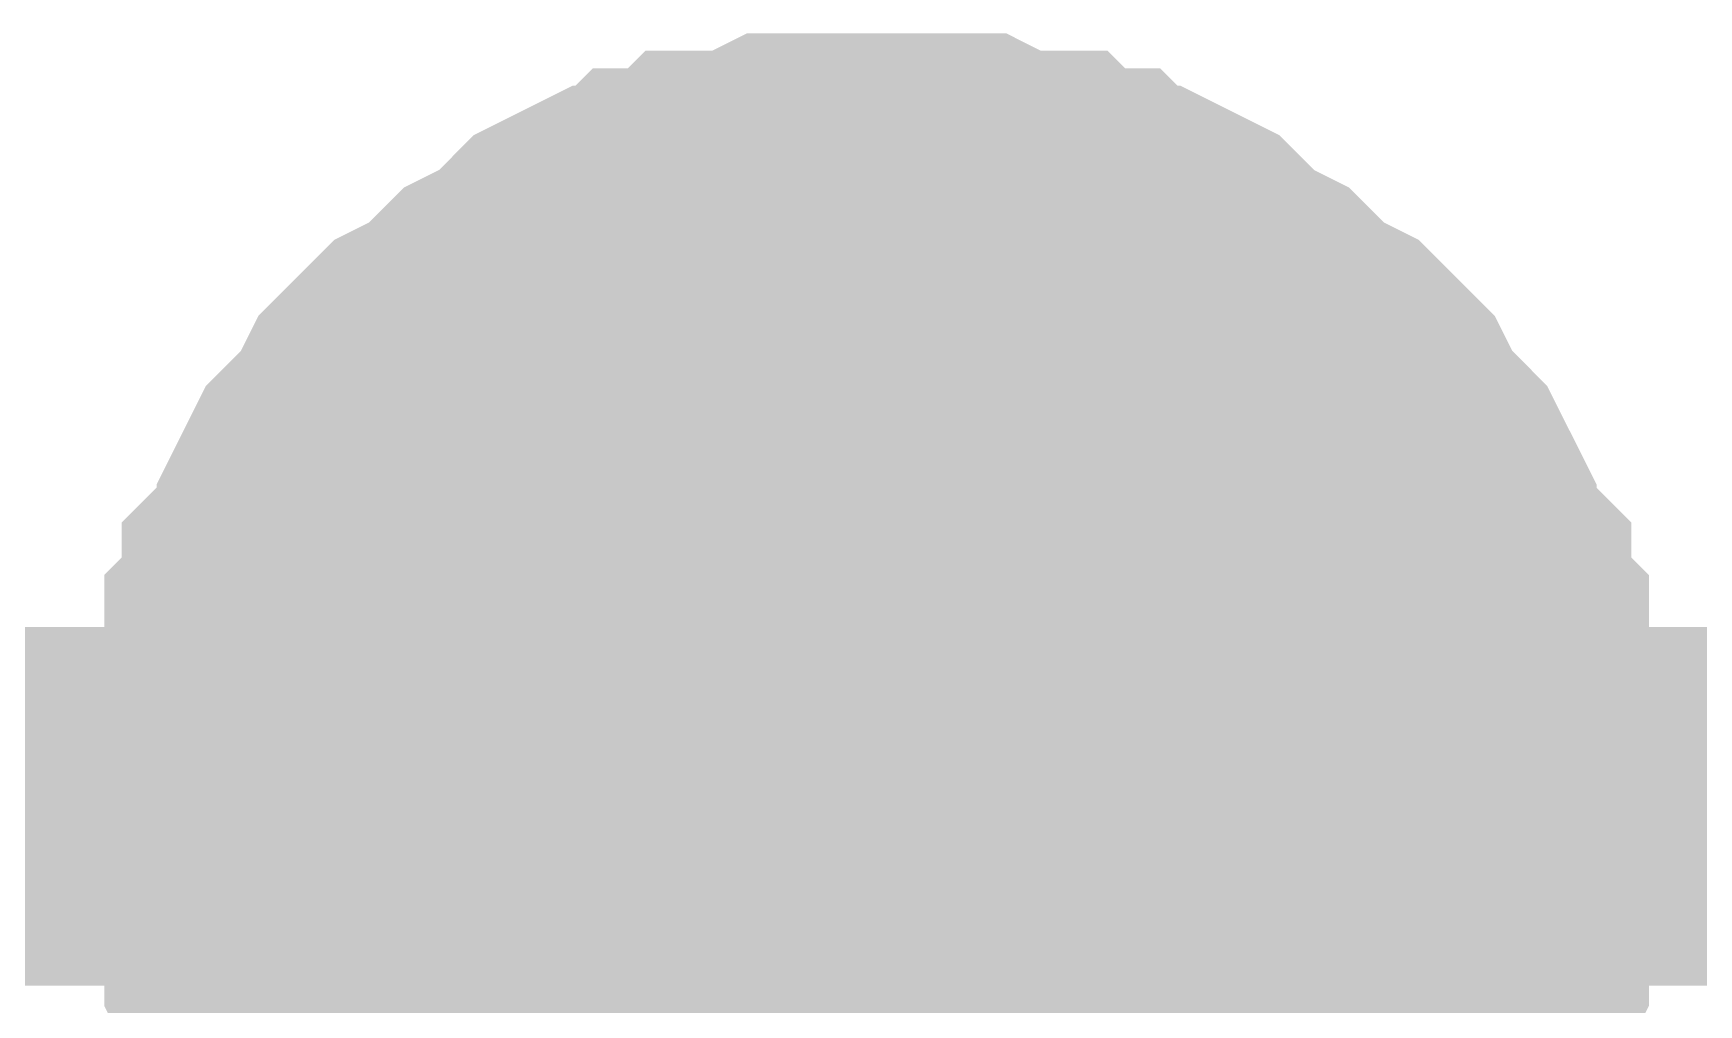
# Model space of a CAD drawing. Header units: inches. Extents: x 0 to 31.5, y 0 to 22.3.
# Drawn here: x 15.4725 to 15.5273, y 5.1935 to 5.2254 of the extents above; entities that cross this region are included whole.
import ezdxf

# ---------------------------------------------------------------- set-up
doc = ezdxf.new("R2010")
doc.units = ezdxf.units.IN
doc.header["$MEASUREMENT"] = 0
doc.layers.add('Sheet', color=255, linetype='Continuous')

msp = doc.modelspace()

# ---------------------------------------------------------------- linework, layer by layer
at = {"layer": 'Sheet'}
for points in [[(15.480151, 5.200003, 0.0118, 0.0118, 0), (15.480151, 5.201151, 0.0118, 0.0118, 0), (15.480151, 5.2023, 0.0118, 0.0118, 0), (15.480151, 5.202874, 0.0118, 0.0118, 0), (15.480725, 5.204022, 0.0118, 0.0118, 0), (15.480725, 5.205171, 0.0118, 0.0118, 0), (15.481299, 5.205745, 0.0118, 0.0118, 0), (15.481299, 5.206894, 0.0118, 0.0118, 0), (15.481873, 5.207468, 0.0118, 0.0118, 0), (15.482448, 5.208617, 0.0118, 0.0118, 0), (15.482448, 5.209191, 0.0118, 0.0118, 0), (15.483022, 5.210339, 0.0118, 0.0118, 0), (15.483596, 5.210914, 0.0118, 0.0118, 0), (15.48417, 5.211488, 0.0118, 0.0118, 0), (15.484744, 5.212636, 0.0118, 0.0118, 0), (15.485318, 5.213211, 0.0118, 0.0118, 0), (15.485892, 5.213785, 0.0118, 0.0118, 0), (15.487041, 5.214359, 0.0118, 0.0118, 0), (15.487615, 5.214934, 0.0118, 0.0118, 0), (15.488189, 5.215508, 0.0118, 0.0118, 0), (15.489337, 5.216082, 0.0118, 0.0118, 0), (15.489911, 5.216656, 0.0118, 0.0118, 0), (15.490486, 5.217231, 0.0118, 0.0118, 0), (15.491634, 5.217805, 0.0118, 0.0118, 0), (15.492782, 5.217805, 0.0118, 0.0118, 0), (15.493356, 5.218379, 0.0118, 0.0118, 0), (15.494505, 5.218379, 0.0118, 0.0118, 0), (15.495079, 5.218953, 0.0118, 0.0118, 0), (15.496227, 5.218953, 0.0118, 0.0118, 0), (15.497375, 5.219528, 0.0118, 0.0118, 0), (15.497949, 5.219528, 0.0118, 0.0118, 0), (15.499098, 5.219528, 0.0118, 0.0118, 0), (15.500246, 5.219528, 0.0118, 0.0118, 0)], [(15.480151, 5.200003, 0.0118, 0.0118, 0), (15.480151, 5.201151, 0.0118, 0.0118, 0), (15.480151, 5.2023, 0.0118, 0.0118, 0), (15.480151, 5.202874, 0.0118, 0.0118, 0), (15.480725, 5.204022, 0.0118, 0.0118, 0), (15.480725, 5.205171, 0.0118, 0.0118, 0), (15.481299, 5.205745, 0.0118, 0.0118, 0), (15.481299, 5.206894, 0.0118, 0.0118, 0), (15.481873, 5.207468, 0.0118, 0.0118, 0), (15.482448, 5.208617, 0.0118, 0.0118, 0), (15.482448, 5.209191, 0.0118, 0.0118, 0), (15.483022, 5.210339, 0.0118, 0.0118, 0), (15.483596, 5.210914, 0.0118, 0.0118, 0), (15.48417, 5.211488, 0.0118, 0.0118, 0), (15.484744, 5.212636, 0.0118, 0.0118, 0), (15.485318, 5.213211, 0.0118, 0.0118, 0), (15.485892, 5.213785, 0.0118, 0.0118, 0), (15.487041, 5.214359, 0.0118, 0.0118, 0), (15.487615, 5.214934, 0.0118, 0.0118, 0), (15.488189, 5.215508, 0.0118, 0.0118, 0), (15.489337, 5.216082, 0.0118, 0.0118, 0), (15.489911, 5.216656, 0.0118, 0.0118, 0), (15.490486, 5.217231, 0.0118, 0.0118, 0), (15.491634, 5.217805, 0.0118, 0.0118, 0), (15.492782, 5.217805, 0.0118, 0.0118, 0), (15.493356, 5.218379, 0.0118, 0.0118, 0), (15.494505, 5.218379, 0.0118, 0.0118, 0), (15.495079, 5.218953, 0.0118, 0.0118, 0), (15.496227, 5.218953, 0.0118, 0.0118, 0), (15.497375, 5.219528, 0.0118, 0.0118, 0), (15.497949, 5.219528, 0.0118, 0.0118, 0), (15.499098, 5.219528, 0.0118, 0.0118, 0), (15.500246, 5.219528, 0.0118, 0.0118, 0)], [(15.480151, 5.200003, 0.0118, 0.0118, 0), (15.480151, 5.201151, 0.0118, 0.0118, 0), (15.480151, 5.2023, 0.0118, 0.0118, 0), (15.480151, 5.202874, 0.0118, 0.0118, 0), (15.480725, 5.204022, 0.0118, 0.0118, 0), (15.480725, 5.205171, 0.0118, 0.0118, 0), (15.481299, 5.205745, 0.0118, 0.0118, 0), (15.481299, 5.206894, 0.0118, 0.0118, 0), (15.481873, 5.207468, 0.0118, 0.0118, 0), (15.482448, 5.208617, 0.0118, 0.0118, 0), (15.482448, 5.209191, 0.0118, 0.0118, 0), (15.483022, 5.210339, 0.0118, 0.0118, 0), (15.483596, 5.210914, 0.0118, 0.0118, 0), (15.48417, 5.211488, 0.0118, 0.0118, 0), (15.484744, 5.212636, 0.0118, 0.0118, 0), (15.485318, 5.213211, 0.0118, 0.0118, 0), (15.485892, 5.213785, 0.0118, 0.0118, 0), (15.487041, 5.214359, 0.0118, 0.0118, 0), (15.487615, 5.214934, 0.0118, 0.0118, 0), (15.488189, 5.215508, 0.0118, 0.0118, 0), (15.489337, 5.216082, 0.0118, 0.0118, 0), (15.489911, 5.216656, 0.0118, 0.0118, 0), (15.490486, 5.217231, 0.0118, 0.0118, 0), (15.491634, 5.217805, 0.0118, 0.0118, 0), (15.492782, 5.217805, 0.0118, 0.0118, 0), (15.493356, 5.218379, 0.0118, 0.0118, 0), (15.494505, 5.218379, 0.0118, 0.0118, 0), (15.495079, 5.218953, 0.0118, 0.0118, 0), (15.496227, 5.218953, 0.0118, 0.0118, 0), (15.497375, 5.219528, 0.0118, 0.0118, 0), (15.497949, 5.219528, 0.0118, 0.0118, 0), (15.499098, 5.219528, 0.0118, 0.0118, 0), (15.500246, 5.219528, 0.0118, 0.0118, 0)], [(15.480151, 5.200003, 0.0118, 0.0118, 0), (15.480151, 5.201151, 0.0118, 0.0118, 0), (15.480151, 5.2023, 0.0118, 0.0118, 0), (15.480151, 5.202874, 0.0118, 0.0118, 0), (15.480725, 5.204022, 0.0118, 0.0118, 0), (15.480725, 5.205171, 0.0118, 0.0118, 0), (15.481299, 5.205745, 0.0118, 0.0118, 0), (15.481299, 5.206894, 0.0118, 0.0118, 0), (15.481873, 5.207468, 0.0118, 0.0118, 0), (15.482448, 5.208617, 0.0118, 0.0118, 0), (15.482448, 5.209191, 0.0118, 0.0118, 0), (15.483022, 5.210339, 0.0118, 0.0118, 0), (15.483596, 5.210914, 0.0118, 0.0118, 0), (15.48417, 5.211488, 0.0118, 0.0118, 0), (15.484744, 5.212636, 0.0118, 0.0118, 0), (15.485318, 5.213211, 0.0118, 0.0118, 0), (15.485892, 5.213785, 0.0118, 0.0118, 0), (15.487041, 5.214359, 0.0118, 0.0118, 0), (15.487615, 5.214934, 0.0118, 0.0118, 0), (15.488189, 5.215508, 0.0118, 0.0118, 0), (15.489337, 5.216082, 0.0118, 0.0118, 0), (15.489911, 5.216656, 0.0118, 0.0118, 0), (15.490486, 5.217231, 0.0118, 0.0118, 0), (15.491634, 5.217805, 0.0118, 0.0118, 0), (15.492782, 5.217805, 0.0118, 0.0118, 0), (15.493356, 5.218379, 0.0118, 0.0118, 0), (15.494505, 5.218379, 0.0118, 0.0118, 0), (15.495079, 5.218953, 0.0118, 0.0118, 0), (15.496227, 5.218953, 0.0118, 0.0118, 0), (15.497375, 5.219528, 0.0118, 0.0118, 0), (15.497949, 5.219528, 0.0118, 0.0118, 0), (15.499098, 5.219528, 0.0118, 0.0118, 0), (15.500246, 5.219528, 0.0118, 0.0118, 0)], [(15.500246, 5.219528, 0.0118, 0.0118, 0), (15.500246, 5.219528, 0.0118, 0.0118, 0)], [(15.500246, 5.219528, 0.0118, 0.0118, 0), (15.501394, 5.219528, 0.0118, 0.0118, 0), (15.502543, 5.219528, 0.0118, 0.0118, 0), (15.503117, 5.219528, 0.0118, 0.0118, 0), (15.504265, 5.218953, 0.0118, 0.0118, 0), (15.505413, 5.218953, 0.0118, 0.0118, 0), (15.505988, 5.218379, 0.0118, 0.0118, 0), (15.507136, 5.218379, 0.0118, 0.0118, 0), (15.50771, 5.217805, 0.0118, 0.0118, 0), (15.508858, 5.217805, 0.0118, 0.0118, 0), (15.510007, 5.217231, 0.0118, 0.0118, 0), (15.510581, 5.216656, 0.0118, 0.0118, 0), (15.511155, 5.216082, 0.0118, 0.0118, 0), (15.512303, 5.215508, 0.0118, 0.0118, 0), (15.512877, 5.214934, 0.0118, 0.0118, 0), (15.513451, 5.214359, 0.0118, 0.0118, 0), (15.5146, 5.213785, 0.0118, 0.0118, 0), (15.515174, 5.213211, 0.0118, 0.0118, 0), (15.515748, 5.212636, 0.0118, 0.0118, 0), (15.516322, 5.211488, 0.0118, 0.0118, 0), (15.516896, 5.210914, 0.0118, 0.0118, 0), (15.51747, 5.210339, 0.0118, 0.0118, 0), (15.518045, 5.209191, 0.0118, 0.0118, 0), (15.518045, 5.208617, 0.0118, 0.0118, 0), (15.518619, 5.207468, 0.0118, 0.0118, 0), (15.519193, 5.206894, 0.0118, 0.0118, 0), (15.519193, 5.205745, 0.0118, 0.0118, 0), (15.519767, 5.205171, 0.0118, 0.0118, 0), (15.519767, 5.204022, 0.0118, 0.0118, 0), (15.520341, 5.202874, 0.0118, 0.0118, 0), (15.520341, 5.2023, 0.0118, 0.0118, 0), (15.520341, 5.201151, 0.0118, 0.0118, 0), (15.520341, 5.200003, 0.0118, 0.0118, 0)], [(15.500246, 5.219528, 0.0118, 0.0118, 0), (15.500246, 5.219528, 0.0118, 0.0118, 0)], [(15.500246, 5.219528, 0.0118, 0.0118, 0), (15.501394, 5.219528, 0.0118, 0.0118, 0), (15.502543, 5.219528, 0.0118, 0.0118, 0), (15.503117, 5.219528, 0.0118, 0.0118, 0), (15.504265, 5.218953, 0.0118, 0.0118, 0), (15.505413, 5.218953, 0.0118, 0.0118, 0), (15.505988, 5.218379, 0.0118, 0.0118, 0), (15.507136, 5.218379, 0.0118, 0.0118, 0), (15.50771, 5.217805, 0.0118, 0.0118, 0), (15.508858, 5.217805, 0.0118, 0.0118, 0), (15.510007, 5.217231, 0.0118, 0.0118, 0), (15.510581, 5.216656, 0.0118, 0.0118, 0), (15.511155, 5.216082, 0.0118, 0.0118, 0), (15.512303, 5.215508, 0.0118, 0.0118, 0), (15.512877, 5.214934, 0.0118, 0.0118, 0), (15.513451, 5.214359, 0.0118, 0.0118, 0), (15.5146, 5.213785, 0.0118, 0.0118, 0), (15.515174, 5.213211, 0.0118, 0.0118, 0), (15.515748, 5.212636, 0.0118, 0.0118, 0), (15.516322, 5.211488, 0.0118, 0.0118, 0), (15.516896, 5.210914, 0.0118, 0.0118, 0), (15.51747, 5.210339, 0.0118, 0.0118, 0), (15.518045, 5.209191, 0.0118, 0.0118, 0), (15.518045, 5.208617, 0.0118, 0.0118, 0), (15.518619, 5.207468, 0.0118, 0.0118, 0), (15.519193, 5.206894, 0.0118, 0.0118, 0), (15.519193, 5.205745, 0.0118, 0.0118, 0), (15.519767, 5.205171, 0.0118, 0.0118, 0), (15.519767, 5.204022, 0.0118, 0.0118, 0), (15.520341, 5.202874, 0.0118, 0.0118, 0), (15.520341, 5.2023, 0.0118, 0.0118, 0), (15.520341, 5.201151, 0.0118, 0.0118, 0), (15.520341, 5.200003, 0.0118, 0.0118, 0)], [(15.500246, 5.219528, 0.0118, 0.0118, 0), (15.500246, 5.219528, 0.0118, 0.0118, 0)], [(15.500246, 5.219528, 0.0118, 0.0118, 0), (15.501394, 5.219528, 0.0118, 0.0118, 0), (15.502543, 5.219528, 0.0118, 0.0118, 0), (15.503117, 5.219528, 0.0118, 0.0118, 0), (15.504265, 5.218953, 0.0118, 0.0118, 0), (15.505413, 5.218953, 0.0118, 0.0118, 0), (15.505988, 5.218379, 0.0118, 0.0118, 0), (15.507136, 5.218379, 0.0118, 0.0118, 0), (15.50771, 5.217805, 0.0118, 0.0118, 0), (15.508858, 5.217805, 0.0118, 0.0118, 0), (15.510007, 5.217231, 0.0118, 0.0118, 0), (15.510581, 5.216656, 0.0118, 0.0118, 0), (15.511155, 5.216082, 0.0118, 0.0118, 0), (15.512303, 5.215508, 0.0118, 0.0118, 0), (15.512877, 5.214934, 0.0118, 0.0118, 0), (15.513451, 5.214359, 0.0118, 0.0118, 0), (15.5146, 5.213785, 0.0118, 0.0118, 0), (15.515174, 5.213211, 0.0118, 0.0118, 0), (15.515748, 5.212636, 0.0118, 0.0118, 0), (15.516322, 5.211488, 0.0118, 0.0118, 0), (15.516896, 5.210914, 0.0118, 0.0118, 0), (15.51747, 5.210339, 0.0118, 0.0118, 0), (15.518045, 5.209191, 0.0118, 0.0118, 0), (15.518045, 5.208617, 0.0118, 0.0118, 0), (15.518619, 5.207468, 0.0118, 0.0118, 0), (15.519193, 5.206894, 0.0118, 0.0118, 0), (15.519193, 5.205745, 0.0118, 0.0118, 0), (15.519767, 5.205171, 0.0118, 0.0118, 0), (15.519767, 5.204022, 0.0118, 0.0118, 0), (15.520341, 5.202874, 0.0118, 0.0118, 0), (15.520341, 5.2023, 0.0118, 0.0118, 0), (15.520341, 5.201151, 0.0118, 0.0118, 0), (15.520341, 5.200003, 0.0118, 0.0118, 0)], [(15.500246, 5.219528, 0.0118, 0.0118, 0), (15.500246, 5.219528, 0.0118, 0.0118, 0)], [(15.500246, 5.219528, 0.0118, 0.0118, 0), (15.501394, 5.219528, 0.0118, 0.0118, 0), (15.502543, 5.219528, 0.0118, 0.0118, 0), (15.503117, 5.219528, 0.0118, 0.0118, 0), (15.504265, 5.218953, 0.0118, 0.0118, 0), (15.505413, 5.218953, 0.0118, 0.0118, 0), (15.505988, 5.218379, 0.0118, 0.0118, 0), (15.507136, 5.218379, 0.0118, 0.0118, 0), (15.50771, 5.217805, 0.0118, 0.0118, 0), (15.508858, 5.217805, 0.0118, 0.0118, 0), (15.510007, 5.217231, 0.0118, 0.0118, 0), (15.510581, 5.216656, 0.0118, 0.0118, 0), (15.511155, 5.216082, 0.0118, 0.0118, 0), (15.512303, 5.215508, 0.0118, 0.0118, 0), (15.512877, 5.214934, 0.0118, 0.0118, 0), (15.513451, 5.214359, 0.0118, 0.0118, 0), (15.5146, 5.213785, 0.0118, 0.0118, 0), (15.515174, 5.213211, 0.0118, 0.0118, 0), (15.515748, 5.212636, 0.0118, 0.0118, 0), (15.516322, 5.211488, 0.0118, 0.0118, 0), (15.516896, 5.210914, 0.0118, 0.0118, 0), (15.51747, 5.210339, 0.0118, 0.0118, 0), (15.518045, 5.209191, 0.0118, 0.0118, 0), (15.518045, 5.208617, 0.0118, 0.0118, 0), (15.518619, 5.207468, 0.0118, 0.0118, 0), (15.519193, 5.206894, 0.0118, 0.0118, 0), (15.519193, 5.205745, 0.0118, 0.0118, 0), (15.519767, 5.205171, 0.0118, 0.0118, 0), (15.519767, 5.204022, 0.0118, 0.0118, 0), (15.520341, 5.202874, 0.0118, 0.0118, 0), (15.520341, 5.2023, 0.0118, 0.0118, 0), (15.520341, 5.201151, 0.0118, 0.0118, 0), (15.520341, 5.200003, 0.0118, 0.0118, 0)], [(15.480151, 5.200003, 0.0039, 0.0039, 0), (15.480151, 5.201151, 0.0039, 0.0039, 0), (15.480151, 5.2023, 0.0039, 0.0039, 0), (15.480151, 5.202874, 0.0039, 0.0039, 0), (15.480725, 5.204022, 0.0039, 0.0039, 0), (15.480725, 5.205171, 0.0039, 0.0039, 0), (15.481299, 5.205745, 0.0039, 0.0039, 0), (15.481299, 5.206894, 0.0039, 0.0039, 0), (15.481873, 5.207468, 0.0039, 0.0039, 0), (15.482448, 5.208617, 0.0039, 0.0039, 0), (15.482448, 5.209191, 0.0039, 0.0039, 0), (15.483022, 5.210339, 0.0039, 0.0039, 0), (15.483596, 5.210914, 0.0039, 0.0039, 0), (15.48417, 5.211488, 0.0039, 0.0039, 0), (15.484744, 5.212636, 0.0039, 0.0039, 0), (15.485318, 5.213211, 0.0039, 0.0039, 0), (15.485892, 5.213785, 0.0039, 0.0039, 0), (15.487041, 5.214359, 0.0039, 0.0039, 0), (15.487615, 5.214934, 0.0039, 0.0039, 0), (15.488189, 5.215508, 0.0039, 0.0039, 0), (15.489337, 5.216082, 0.0039, 0.0039, 0), (15.489911, 5.216656, 0.0039, 0.0039, 0), (15.490486, 5.217231, 0.0039, 0.0039, 0), (15.491634, 5.217805, 0.0039, 0.0039, 0), (15.492782, 5.217805, 0.0039, 0.0039, 0), (15.493356, 5.218379, 0.0039, 0.0039, 0), (15.494505, 5.218379, 0.0039, 0.0039, 0), (15.495079, 5.218953, 0.0039, 0.0039, 0), (15.496227, 5.218953, 0.0039, 0.0039, 0), (15.497375, 5.219528, 0.0039, 0.0039, 0), (15.497949, 5.219528, 0.0039, 0.0039, 0), (15.499098, 5.219528, 0.0039, 0.0039, 0), (15.500246, 5.219528, 0.0039, 0.0039, 0)], [(15.480151, 5.200003, 0.0039, 0.0039, 0), (15.480151, 5.201151, 0.0039, 0.0039, 0), (15.480151, 5.2023, 0.0039, 0.0039, 0), (15.480151, 5.202874, 0.0039, 0.0039, 0), (15.480725, 5.204022, 0.0039, 0.0039, 0), (15.480725, 5.205171, 0.0039, 0.0039, 0), (15.481299, 5.205745, 0.0039, 0.0039, 0), (15.481299, 5.206894, 0.0039, 0.0039, 0), (15.481873, 5.207468, 0.0039, 0.0039, 0), (15.482448, 5.208617, 0.0039, 0.0039, 0), (15.482448, 5.209191, 0.0039, 0.0039, 0), (15.483022, 5.210339, 0.0039, 0.0039, 0), (15.483596, 5.210914, 0.0039, 0.0039, 0), (15.48417, 5.211488, 0.0039, 0.0039, 0), (15.484744, 5.212636, 0.0039, 0.0039, 0), (15.485318, 5.213211, 0.0039, 0.0039, 0), (15.485892, 5.213785, 0.0039, 0.0039, 0), (15.487041, 5.214359, 0.0039, 0.0039, 0), (15.487615, 5.214934, 0.0039, 0.0039, 0), (15.488189, 5.215508, 0.0039, 0.0039, 0), (15.489337, 5.216082, 0.0039, 0.0039, 0), (15.489911, 5.216656, 0.0039, 0.0039, 0), (15.490486, 5.217231, 0.0039, 0.0039, 0), (15.491634, 5.217805, 0.0039, 0.0039, 0), (15.492782, 5.217805, 0.0039, 0.0039, 0), (15.493356, 5.218379, 0.0039, 0.0039, 0), (15.494505, 5.218379, 0.0039, 0.0039, 0), (15.495079, 5.218953, 0.0039, 0.0039, 0), (15.496227, 5.218953, 0.0039, 0.0039, 0), (15.497375, 5.219528, 0.0039, 0.0039, 0), (15.497949, 5.219528, 0.0039, 0.0039, 0), (15.499098, 5.219528, 0.0039, 0.0039, 0), (15.500246, 5.219528, 0.0039, 0.0039, 0)], [(15.480151, 5.200003, 0.0039, 0.0039, 0), (15.480151, 5.201151, 0.0039, 0.0039, 0), (15.480151, 5.2023, 0.0039, 0.0039, 0), (15.480151, 5.202874, 0.0039, 0.0039, 0), (15.480725, 5.204022, 0.0039, 0.0039, 0), (15.480725, 5.205171, 0.0039, 0.0039, 0), (15.481299, 5.205745, 0.0039, 0.0039, 0), (15.481299, 5.206894, 0.0039, 0.0039, 0), (15.481873, 5.207468, 0.0039, 0.0039, 0), (15.482448, 5.208617, 0.0039, 0.0039, 0), (15.482448, 5.209191, 0.0039, 0.0039, 0), (15.483022, 5.210339, 0.0039, 0.0039, 0), (15.483596, 5.210914, 0.0039, 0.0039, 0), (15.48417, 5.211488, 0.0039, 0.0039, 0), (15.484744, 5.212636, 0.0039, 0.0039, 0), (15.485318, 5.213211, 0.0039, 0.0039, 0), (15.485892, 5.213785, 0.0039, 0.0039, 0), (15.487041, 5.214359, 0.0039, 0.0039, 0), (15.487615, 5.214934, 0.0039, 0.0039, 0), (15.488189, 5.215508, 0.0039, 0.0039, 0), (15.489337, 5.216082, 0.0039, 0.0039, 0), (15.489911, 5.216656, 0.0039, 0.0039, 0), (15.490486, 5.217231, 0.0039, 0.0039, 0), (15.491634, 5.217805, 0.0039, 0.0039, 0), (15.492782, 5.217805, 0.0039, 0.0039, 0), (15.493356, 5.218379, 0.0039, 0.0039, 0), (15.494505, 5.218379, 0.0039, 0.0039, 0), (15.495079, 5.218953, 0.0039, 0.0039, 0), (15.496227, 5.218953, 0.0039, 0.0039, 0), (15.497375, 5.219528, 0.0039, 0.0039, 0), (15.497949, 5.219528, 0.0039, 0.0039, 0), (15.499098, 5.219528, 0.0039, 0.0039, 0), (15.500246, 5.219528, 0.0039, 0.0039, 0)], [(15.480151, 5.200003, 0.0039, 0.0039, 0), (15.480151, 5.201151, 0.0039, 0.0039, 0), (15.480151, 5.2023, 0.0039, 0.0039, 0), (15.480151, 5.202874, 0.0039, 0.0039, 0), (15.480725, 5.204022, 0.0039, 0.0039, 0), (15.480725, 5.205171, 0.0039, 0.0039, 0), (15.481299, 5.205745, 0.0039, 0.0039, 0), (15.481299, 5.206894, 0.0039, 0.0039, 0), (15.481873, 5.207468, 0.0039, 0.0039, 0), (15.482448, 5.208617, 0.0039, 0.0039, 0), (15.482448, 5.209191, 0.0039, 0.0039, 0), (15.483022, 5.210339, 0.0039, 0.0039, 0), (15.483596, 5.210914, 0.0039, 0.0039, 0), (15.48417, 5.211488, 0.0039, 0.0039, 0), (15.484744, 5.212636, 0.0039, 0.0039, 0), (15.485318, 5.213211, 0.0039, 0.0039, 0), (15.485892, 5.213785, 0.0039, 0.0039, 0), (15.487041, 5.214359, 0.0039, 0.0039, 0), (15.487615, 5.214934, 0.0039, 0.0039, 0), (15.488189, 5.215508, 0.0039, 0.0039, 0), (15.489337, 5.216082, 0.0039, 0.0039, 0), (15.489911, 5.216656, 0.0039, 0.0039, 0), (15.490486, 5.217231, 0.0039, 0.0039, 0), (15.491634, 5.217805, 0.0039, 0.0039, 0), (15.492782, 5.217805, 0.0039, 0.0039, 0), (15.493356, 5.218379, 0.0039, 0.0039, 0), (15.494505, 5.218379, 0.0039, 0.0039, 0), (15.495079, 5.218953, 0.0039, 0.0039, 0), (15.496227, 5.218953, 0.0039, 0.0039, 0), (15.497375, 5.219528, 0.0039, 0.0039, 0), (15.497949, 5.219528, 0.0039, 0.0039, 0), (15.499098, 5.219528, 0.0039, 0.0039, 0), (15.500246, 5.219528, 0.0039, 0.0039, 0)], [(15.500246, 5.219528, 0.0039, 0.0039, 0), (15.500246, 5.219528, 0.0039, 0.0039, 0)], [(15.500246, 5.219528, 0.0039, 0.0039, 0), (15.501394, 5.219528, 0.0039, 0.0039, 0), (15.502543, 5.219528, 0.0039, 0.0039, 0), (15.503117, 5.219528, 0.0039, 0.0039, 0), (15.504265, 5.218953, 0.0039, 0.0039, 0), (15.505413, 5.218953, 0.0039, 0.0039, 0), (15.505988, 5.218379, 0.0039, 0.0039, 0), (15.507136, 5.218379, 0.0039, 0.0039, 0), (15.50771, 5.217805, 0.0039, 0.0039, 0), (15.508858, 5.217805, 0.0039, 0.0039, 0), (15.510007, 5.217231, 0.0039, 0.0039, 0), (15.510581, 5.216656, 0.0039, 0.0039, 0), (15.511155, 5.216082, 0.0039, 0.0039, 0), (15.512303, 5.215508, 0.0039, 0.0039, 0), (15.512877, 5.214934, 0.0039, 0.0039, 0), (15.513451, 5.214359, 0.0039, 0.0039, 0), (15.5146, 5.213785, 0.0039, 0.0039, 0), (15.515174, 5.213211, 0.0039, 0.0039, 0), (15.515748, 5.212636, 0.0039, 0.0039, 0), (15.516322, 5.211488, 0.0039, 0.0039, 0), (15.516896, 5.210914, 0.0039, 0.0039, 0), (15.51747, 5.210339, 0.0039, 0.0039, 0), (15.518045, 5.209191, 0.0039, 0.0039, 0), (15.518045, 5.208617, 0.0039, 0.0039, 0), (15.518619, 5.207468, 0.0039, 0.0039, 0), (15.519193, 5.206894, 0.0039, 0.0039, 0), (15.519193, 5.205745, 0.0039, 0.0039, 0), (15.519767, 5.205171, 0.0039, 0.0039, 0), (15.519767, 5.204022, 0.0039, 0.0039, 0), (15.520341, 5.202874, 0.0039, 0.0039, 0), (15.520341, 5.2023, 0.0039, 0.0039, 0), (15.520341, 5.201151, 0.0039, 0.0039, 0), (15.520341, 5.200003, 0.0039, 0.0039, 0)], [(15.500246, 5.219528, 0.0039, 0.0039, 0), (15.500246, 5.219528, 0.0039, 0.0039, 0)], [(15.500246, 5.219528, 0.0039, 0.0039, 0), (15.501394, 5.219528, 0.0039, 0.0039, 0), (15.502543, 5.219528, 0.0039, 0.0039, 0), (15.503117, 5.219528, 0.0039, 0.0039, 0), (15.504265, 5.218953, 0.0039, 0.0039, 0), (15.505413, 5.218953, 0.0039, 0.0039, 0), (15.505988, 5.218379, 0.0039, 0.0039, 0), (15.507136, 5.218379, 0.0039, 0.0039, 0), (15.50771, 5.217805, 0.0039, 0.0039, 0), (15.508858, 5.217805, 0.0039, 0.0039, 0), (15.510007, 5.217231, 0.0039, 0.0039, 0), (15.510581, 5.216656, 0.0039, 0.0039, 0), (15.511155, 5.216082, 0.0039, 0.0039, 0), (15.512303, 5.215508, 0.0039, 0.0039, 0), (15.512877, 5.214934, 0.0039, 0.0039, 0), (15.513451, 5.214359, 0.0039, 0.0039, 0), (15.5146, 5.213785, 0.0039, 0.0039, 0), (15.515174, 5.213211, 0.0039, 0.0039, 0), (15.515748, 5.212636, 0.0039, 0.0039, 0), (15.516322, 5.211488, 0.0039, 0.0039, 0), (15.516896, 5.210914, 0.0039, 0.0039, 0), (15.51747, 5.210339, 0.0039, 0.0039, 0), (15.518045, 5.209191, 0.0039, 0.0039, 0), (15.518045, 5.208617, 0.0039, 0.0039, 0), (15.518619, 5.207468, 0.0039, 0.0039, 0), (15.519193, 5.206894, 0.0039, 0.0039, 0), (15.519193, 5.205745, 0.0039, 0.0039, 0), (15.519767, 5.205171, 0.0039, 0.0039, 0), (15.519767, 5.204022, 0.0039, 0.0039, 0), (15.520341, 5.202874, 0.0039, 0.0039, 0), (15.520341, 5.2023, 0.0039, 0.0039, 0), (15.520341, 5.201151, 0.0039, 0.0039, 0), (15.520341, 5.200003, 0.0039, 0.0039, 0)], [(15.500246, 5.219528, 0.0039, 0.0039, 0), (15.500246, 5.219528, 0.0039, 0.0039, 0)], [(15.500246, 5.219528, 0.0039, 0.0039, 0), (15.501394, 5.219528, 0.0039, 0.0039, 0), (15.502543, 5.219528, 0.0039, 0.0039, 0), (15.503117, 5.219528, 0.0039, 0.0039, 0), (15.504265, 5.218953, 0.0039, 0.0039, 0), (15.505413, 5.218953, 0.0039, 0.0039, 0), (15.505988, 5.218379, 0.0039, 0.0039, 0), (15.507136, 5.218379, 0.0039, 0.0039, 0), (15.50771, 5.217805, 0.0039, 0.0039, 0), (15.508858, 5.217805, 0.0039, 0.0039, 0), (15.510007, 5.217231, 0.0039, 0.0039, 0), (15.510581, 5.216656, 0.0039, 0.0039, 0), (15.511155, 5.216082, 0.0039, 0.0039, 0), (15.512303, 5.215508, 0.0039, 0.0039, 0), (15.512877, 5.214934, 0.0039, 0.0039, 0), (15.513451, 5.214359, 0.0039, 0.0039, 0), (15.5146, 5.213785, 0.0039, 0.0039, 0), (15.515174, 5.213211, 0.0039, 0.0039, 0), (15.515748, 5.212636, 0.0039, 0.0039, 0), (15.516322, 5.211488, 0.0039, 0.0039, 0), (15.516896, 5.210914, 0.0039, 0.0039, 0), (15.51747, 5.210339, 0.0039, 0.0039, 0), (15.518045, 5.209191, 0.0039, 0.0039, 0), (15.518045, 5.208617, 0.0039, 0.0039, 0), (15.518619, 5.207468, 0.0039, 0.0039, 0), (15.519193, 5.206894, 0.0039, 0.0039, 0), (15.519193, 5.205745, 0.0039, 0.0039, 0), (15.519767, 5.205171, 0.0039, 0.0039, 0), (15.519767, 5.204022, 0.0039, 0.0039, 0), (15.520341, 5.202874, 0.0039, 0.0039, 0), (15.520341, 5.2023, 0.0039, 0.0039, 0), (15.520341, 5.201151, 0.0039, 0.0039, 0), (15.520341, 5.200003, 0.0039, 0.0039, 0)], [(15.500246, 5.219528, 0.0039, 0.0039, 0), (15.500246, 5.219528, 0.0039, 0.0039, 0)], [(15.500246, 5.219528, 0.0039, 0.0039, 0), (15.501394, 5.219528, 0.0039, 0.0039, 0), (15.502543, 5.219528, 0.0039, 0.0039, 0), (15.503117, 5.219528, 0.0039, 0.0039, 0), (15.504265, 5.218953, 0.0039, 0.0039, 0), (15.505413, 5.218953, 0.0039, 0.0039, 0), (15.505988, 5.218379, 0.0039, 0.0039, 0), (15.507136, 5.218379, 0.0039, 0.0039, 0), (15.50771, 5.217805, 0.0039, 0.0039, 0), (15.508858, 5.217805, 0.0039, 0.0039, 0), (15.510007, 5.217231, 0.0039, 0.0039, 0), (15.510581, 5.216656, 0.0039, 0.0039, 0), (15.511155, 5.216082, 0.0039, 0.0039, 0), (15.512303, 5.215508, 0.0039, 0.0039, 0), (15.512877, 5.214934, 0.0039, 0.0039, 0), (15.513451, 5.214359, 0.0039, 0.0039, 0), (15.5146, 5.213785, 0.0039, 0.0039, 0), (15.515174, 5.213211, 0.0039, 0.0039, 0), (15.515748, 5.212636, 0.0039, 0.0039, 0), (15.516322, 5.211488, 0.0039, 0.0039, 0), (15.516896, 5.210914, 0.0039, 0.0039, 0), (15.51747, 5.210339, 0.0039, 0.0039, 0), (15.518045, 5.209191, 0.0039, 0.0039, 0), (15.518045, 5.208617, 0.0039, 0.0039, 0), (15.518619, 5.207468, 0.0039, 0.0039, 0), (15.519193, 5.206894, 0.0039, 0.0039, 0), (15.519193, 5.205745, 0.0039, 0.0039, 0), (15.519767, 5.205171, 0.0039, 0.0039, 0), (15.519767, 5.204022, 0.0039, 0.0039, 0), (15.520341, 5.202874, 0.0039, 0.0039, 0), (15.520341, 5.2023, 0.0039, 0.0039, 0), (15.520341, 5.201151, 0.0039, 0.0039, 0), (15.520341, 5.200003, 0.0039, 0.0039, 0)], [(15.200541, 4.799737, 0.0118, 0.0118, 0), (15.200541, 4.699815, 0.0118, 0.0118, 0), (15.500246, 4.699815, 0.0118, 0.0118, 0), (15.500246, 5.200003, 0.0118, 0.0118, 0)], [(15.200541, 5.200003, 0.0118, 0.0118, 0), (15.500246, 5.200003, 0.0118, 0.0118, 0), (15.800525, 5.200003, 0.0118, 0.0118, 0)], [(15.484744, 5.186794, 0.0118, 0.0118, 0), (15.48417, 5.187943, 0.0118, 0.0118, 0), (15.483596, 5.188517, 0.0118, 0.0118, 0), (15.483022, 5.189666, 0.0118, 0.0118, 0), (15.482448, 5.19024, 0.0118, 0.0118, 0), (15.482448, 5.191389, 0.0118, 0.0118, 0), (15.481873, 5.191963, 0.0118, 0.0118, 0), (15.481299, 5.193111, 0.0118, 0.0118, 0), (15.481299, 5.193686, 0.0118, 0.0118, 0), (15.480725, 5.194834, 0.0118, 0.0118, 0), (15.480725, 5.195983, 0.0118, 0.0118, 0), (15.480151, 5.197131, 0.0118, 0.0118, 0), (15.480151, 5.197706, 0.0118, 0.0118, 0), (15.480151, 5.198854, 0.0118, 0.0118, 0), (15.480151, 5.200003, 0.0118, 0.0118, 0)], [(15.480151, 5.200003, 0.0118, 0.0118, 0), (15.480151, 5.200003, 0.0118, 0.0118, 0)], [(15.484744, 5.186794, 0.0118, 0.0118, 0), (15.48417, 5.187943, 0.0118, 0.0118, 0), (15.483596, 5.188517, 0.0118, 0.0118, 0), (15.483022, 5.189666, 0.0118, 0.0118, 0), (15.482448, 5.19024, 0.0118, 0.0118, 0), (15.482448, 5.191389, 0.0118, 0.0118, 0), (15.481873, 5.191963, 0.0118, 0.0118, 0), (15.481299, 5.193111, 0.0118, 0.0118, 0), (15.481299, 5.193686, 0.0118, 0.0118, 0), (15.480725, 5.194834, 0.0118, 0.0118, 0), (15.480725, 5.195983, 0.0118, 0.0118, 0), (15.480151, 5.197131, 0.0118, 0.0118, 0), (15.480151, 5.197706, 0.0118, 0.0118, 0), (15.480151, 5.198854, 0.0118, 0.0118, 0), (15.480151, 5.200003, 0.0118, 0.0118, 0)], [(15.480151, 5.200003, 0.0118, 0.0118, 0), (15.480151, 5.200003, 0.0118, 0.0118, 0)], [(15.484744, 5.186794, 0.0118, 0.0118, 0), (15.48417, 5.187943, 0.0118, 0.0118, 0), (15.483596, 5.188517, 0.0118, 0.0118, 0), (15.483022, 5.189666, 0.0118, 0.0118, 0), (15.482448, 5.19024, 0.0118, 0.0118, 0), (15.482448, 5.191389, 0.0118, 0.0118, 0), (15.481873, 5.191963, 0.0118, 0.0118, 0), (15.481299, 5.193111, 0.0118, 0.0118, 0), (15.481299, 5.193686, 0.0118, 0.0118, 0), (15.480725, 5.194834, 0.0118, 0.0118, 0), (15.480725, 5.195983, 0.0118, 0.0118, 0), (15.480151, 5.197131, 0.0118, 0.0118, 0), (15.480151, 5.197706, 0.0118, 0.0118, 0), (15.480151, 5.198854, 0.0118, 0.0118, 0), (15.480151, 5.200003, 0.0118, 0.0118, 0)], [(15.480151, 5.200003, 0.0118, 0.0118, 0), (15.480151, 5.200003, 0.0118, 0.0118, 0)], [(15.484744, 5.186794, 0.0118, 0.0118, 0), (15.48417, 5.187943, 0.0118, 0.0118, 0), (15.483596, 5.188517, 0.0118, 0.0118, 0), (15.483022, 5.189666, 0.0118, 0.0118, 0), (15.482448, 5.19024, 0.0118, 0.0118, 0), (15.482448, 5.191389, 0.0118, 0.0118, 0), (15.481873, 5.191963, 0.0118, 0.0118, 0), (15.481299, 5.193111, 0.0118, 0.0118, 0), (15.481299, 5.193686, 0.0118, 0.0118, 0), (15.480725, 5.194834, 0.0118, 0.0118, 0), (15.480725, 5.195983, 0.0118, 0.0118, 0), (15.480151, 5.197131, 0.0118, 0.0118, 0), (15.480151, 5.197706, 0.0118, 0.0118, 0), (15.480151, 5.198854, 0.0118, 0.0118, 0), (15.480151, 5.200003, 0.0118, 0.0118, 0)], [(15.480151, 5.200003, 0.0118, 0.0118, 0), (15.480151, 5.200003, 0.0118, 0.0118, 0)], [(15.520341, 5.200003, 0.0118, 0.0118, 0), (15.520341, 5.198854, 0.0118, 0.0118, 0), (15.520341, 5.197706, 0.0118, 0.0118, 0), (15.520341, 5.197131, 0.0118, 0.0118, 0), (15.519767, 5.195983, 0.0118, 0.0118, 0), (15.519767, 5.194834, 0.0118, 0.0118, 0), (15.519193, 5.193686, 0.0118, 0.0118, 0), (15.519193, 5.193111, 0.0118, 0.0118, 0), (15.518619, 5.191963, 0.0118, 0.0118, 0), (15.518045, 5.191389, 0.0118, 0.0118, 0), (15.518045, 5.19024, 0.0118, 0.0118, 0), (15.51747, 5.189666, 0.0118, 0.0118, 0), (15.516896, 5.188517, 0.0118, 0.0118, 0), (15.516322, 5.187943, 0.0118, 0.0118, 0), (15.515748, 5.186794, 0.0118, 0.0118, 0)], [(15.520341, 5.200003, 0.0118, 0.0118, 0), (15.520341, 5.198854, 0.0118, 0.0118, 0), (15.520341, 5.197706, 0.0118, 0.0118, 0), (15.520341, 5.197131, 0.0118, 0.0118, 0), (15.519767, 5.195983, 0.0118, 0.0118, 0), (15.519767, 5.194834, 0.0118, 0.0118, 0), (15.519193, 5.193686, 0.0118, 0.0118, 0), (15.519193, 5.193111, 0.0118, 0.0118, 0), (15.518619, 5.191963, 0.0118, 0.0118, 0), (15.518045, 5.191389, 0.0118, 0.0118, 0), (15.518045, 5.19024, 0.0118, 0.0118, 0), (15.51747, 5.189666, 0.0118, 0.0118, 0), (15.516896, 5.188517, 0.0118, 0.0118, 0), (15.516322, 5.187943, 0.0118, 0.0118, 0), (15.515748, 5.186794, 0.0118, 0.0118, 0)], [(15.520341, 5.200003, 0.0118, 0.0118, 0), (15.520341, 5.198854, 0.0118, 0.0118, 0), (15.520341, 5.197706, 0.0118, 0.0118, 0), (15.520341, 5.197131, 0.0118, 0.0118, 0), (15.519767, 5.195983, 0.0118, 0.0118, 0), (15.519767, 5.194834, 0.0118, 0.0118, 0), (15.519193, 5.193686, 0.0118, 0.0118, 0), (15.519193, 5.193111, 0.0118, 0.0118, 0), (15.518619, 5.191963, 0.0118, 0.0118, 0), (15.518045, 5.191389, 0.0118, 0.0118, 0), (15.518045, 5.19024, 0.0118, 0.0118, 0), (15.51747, 5.189666, 0.0118, 0.0118, 0), (15.516896, 5.188517, 0.0118, 0.0118, 0), (15.516322, 5.187943, 0.0118, 0.0118, 0), (15.515748, 5.186794, 0.0118, 0.0118, 0)], [(15.520341, 5.200003, 0.0118, 0.0118, 0), (15.520341, 5.198854, 0.0118, 0.0118, 0), (15.520341, 5.197706, 0.0118, 0.0118, 0), (15.520341, 5.197131, 0.0118, 0.0118, 0), (15.519767, 5.195983, 0.0118, 0.0118, 0), (15.519767, 5.194834, 0.0118, 0.0118, 0), (15.519193, 5.193686, 0.0118, 0.0118, 0), (15.519193, 5.193111, 0.0118, 0.0118, 0), (15.518619, 5.191963, 0.0118, 0.0118, 0), (15.518045, 5.191389, 0.0118, 0.0118, 0), (15.518045, 5.19024, 0.0118, 0.0118, 0), (15.51747, 5.189666, 0.0118, 0.0118, 0), (15.516896, 5.188517, 0.0118, 0.0118, 0), (15.516322, 5.187943, 0.0118, 0.0118, 0), (15.515748, 5.186794, 0.0118, 0.0118, 0)], [(15.520341, 5.200003, 0.0118, 0.0118, 0), (15.520341, 5.200003, 0.0118, 0.0118, 0), (15.520341, 5.200003, 0.0118, 0.0118, 0), (15.520341, 5.200003, 0.0118, 0.0118, 0), (15.520341, 5.200003, 0.0118, 0.0118, 0), (15.520341, 5.200003, 0.0118, 0.0118, 0), (15.520341, 5.200003, 0.0118, 0.0118, 0), (15.520341, 5.200003, 0.0118, 0.0118, 0), (15.520341, 5.200003, 0.0118, 0.0118, 0), (15.520341, 5.200003, 0.0118, 0.0118, 0), (15.520341, 5.200003, 0.0118, 0.0118, 0), (15.520341, 5.200003, 0.0118, 0.0118, 0), (15.520341, 5.200003, 0.0118, 0.0118, 0), (15.520341, 5.200003, 0.0118, 0.0118, 0), (15.520341, 5.200003, 0.0118, 0.0118, 0), (15.520341, 5.200003, 0.0118, 0.0118, 0), (15.520341, 5.200003, 0.0118, 0.0118, 0), (15.520341, 5.200003, 0.0118, 0.0118, 0), (15.520341, 5.200003, 0.0118, 0.0118, 0), (15.520341, 5.200003, 0.0118, 0.0118, 0), (15.520341, 5.200003, 0.0118, 0.0118, 0), (15.520341, 5.200003, 0.0118, 0.0118, 0), (15.520341, 5.200003, 0.0118, 0.0118, 0), (15.520341, 5.200003, 0.0118, 0.0118, 0), (15.520341, 5.200003, 0.0118, 0.0118, 0), (15.520341, 5.200003, 0.0118, 0.0118, 0), (15.520341, 5.200003, 0.0118, 0.0118, 0), (15.520341, 5.200003, 0.0118, 0.0118, 0), (15.520341, 5.200003, 0.0118, 0.0118, 0), (15.520341, 5.200003, 0.0118, 0.0118, 0), (15.520341, 5.200003, 0.0118, 0.0118, 0), (15.520341, 5.200003, 0.0118, 0.0118, 0), (15.520341, 5.200003, 0.0118, 0.0118, 0)], [(15.520341, 5.200003, 0.0118, 0.0118, 0), (15.520341, 5.200003, 0.0118, 0.0118, 0)], [(15.520341, 5.200003, 0.0118, 0.0118, 0), (15.520341, 5.200003, 0.0118, 0.0118, 0), (15.520341, 5.200003, 0.0118, 0.0118, 0), (15.520341, 5.200003, 0.0118, 0.0118, 0), (15.520341, 5.200003, 0.0118, 0.0118, 0), (15.520341, 5.200003, 0.0118, 0.0118, 0), (15.520341, 5.200003, 0.0118, 0.0118, 0), (15.520341, 5.200003, 0.0118, 0.0118, 0), (15.520341, 5.200003, 0.0118, 0.0118, 0), (15.520341, 5.200003, 0.0118, 0.0118, 0), (15.520341, 5.200003, 0.0118, 0.0118, 0), (15.520341, 5.200003, 0.0118, 0.0118, 0), (15.520341, 5.200003, 0.0118, 0.0118, 0), (15.520341, 5.200003, 0.0118, 0.0118, 0), (15.520341, 5.200003, 0.0118, 0.0118, 0), (15.520341, 5.200003, 0.0118, 0.0118, 0), (15.520341, 5.200003, 0.0118, 0.0118, 0), (15.520341, 5.200003, 0.0118, 0.0118, 0), (15.520341, 5.200003, 0.0118, 0.0118, 0), (15.520341, 5.200003, 0.0118, 0.0118, 0), (15.520341, 5.200003, 0.0118, 0.0118, 0), (15.520341, 5.200003, 0.0118, 0.0118, 0), (15.520341, 5.200003, 0.0118, 0.0118, 0), (15.520341, 5.200003, 0.0118, 0.0118, 0), (15.520341, 5.200003, 0.0118, 0.0118, 0), (15.520341, 5.200003, 0.0118, 0.0118, 0), (15.520341, 5.200003, 0.0118, 0.0118, 0), (15.520341, 5.200003, 0.0118, 0.0118, 0), (15.520341, 5.200003, 0.0118, 0.0118, 0), (15.520341, 5.200003, 0.0118, 0.0118, 0), (15.520341, 5.200003, 0.0118, 0.0118, 0), (15.520341, 5.200003, 0.0118, 0.0118, 0), (15.520341, 5.200003, 0.0118, 0.0118, 0)], [(15.520341, 5.200003, 0.0118, 0.0118, 0), (15.520341, 5.200003, 0.0118, 0.0118, 0)], [(15.520341, 5.200003, 0.0118, 0.0118, 0), (15.520341, 5.200003, 0.0118, 0.0118, 0), (15.520341, 5.200003, 0.0118, 0.0118, 0), (15.520341, 5.200003, 0.0118, 0.0118, 0), (15.520341, 5.200003, 0.0118, 0.0118, 0), (15.520341, 5.200003, 0.0118, 0.0118, 0), (15.520341, 5.200003, 0.0118, 0.0118, 0), (15.520341, 5.200003, 0.0118, 0.0118, 0), (15.520341, 5.200003, 0.0118, 0.0118, 0), (15.520341, 5.200003, 0.0118, 0.0118, 0), (15.520341, 5.200003, 0.0118, 0.0118, 0), (15.520341, 5.200003, 0.0118, 0.0118, 0), (15.520341, 5.200003, 0.0118, 0.0118, 0), (15.520341, 5.200003, 0.0118, 0.0118, 0), (15.520341, 5.200003, 0.0118, 0.0118, 0), (15.520341, 5.200003, 0.0118, 0.0118, 0), (15.520341, 5.200003, 0.0118, 0.0118, 0), (15.520341, 5.200003, 0.0118, 0.0118, 0), (15.520341, 5.200003, 0.0118, 0.0118, 0), (15.520341, 5.200003, 0.0118, 0.0118, 0), (15.520341, 5.200003, 0.0118, 0.0118, 0), (15.520341, 5.200003, 0.0118, 0.0118, 0), (15.520341, 5.200003, 0.0118, 0.0118, 0), (15.520341, 5.200003, 0.0118, 0.0118, 0), (15.520341, 5.200003, 0.0118, 0.0118, 0), (15.520341, 5.200003, 0.0118, 0.0118, 0), (15.520341, 5.200003, 0.0118, 0.0118, 0), (15.520341, 5.200003, 0.0118, 0.0118, 0), (15.520341, 5.200003, 0.0118, 0.0118, 0), (15.520341, 5.200003, 0.0118, 0.0118, 0), (15.520341, 5.200003, 0.0118, 0.0118, 0), (15.520341, 5.200003, 0.0118, 0.0118, 0), (15.520341, 5.200003, 0.0118, 0.0118, 0)], [(15.520341, 5.200003, 0.0118, 0.0118, 0), (15.520341, 5.200003, 0.0118, 0.0118, 0)], [(15.520341, 5.200003, 0.0118, 0.0118, 0), (15.520341, 5.200003, 0.0118, 0.0118, 0), (15.520341, 5.200003, 0.0118, 0.0118, 0), (15.520341, 5.200003, 0.0118, 0.0118, 0), (15.520341, 5.200003, 0.0118, 0.0118, 0), (15.520341, 5.200003, 0.0118, 0.0118, 0), (15.520341, 5.200003, 0.0118, 0.0118, 0), (15.520341, 5.200003, 0.0118, 0.0118, 0), (15.520341, 5.200003, 0.0118, 0.0118, 0), (15.520341, 5.200003, 0.0118, 0.0118, 0), (15.520341, 5.200003, 0.0118, 0.0118, 0), (15.520341, 5.200003, 0.0118, 0.0118, 0), (15.520341, 5.200003, 0.0118, 0.0118, 0), (15.520341, 5.200003, 0.0118, 0.0118, 0), (15.520341, 5.200003, 0.0118, 0.0118, 0), (15.520341, 5.200003, 0.0118, 0.0118, 0), (15.520341, 5.200003, 0.0118, 0.0118, 0), (15.520341, 5.200003, 0.0118, 0.0118, 0), (15.520341, 5.200003, 0.0118, 0.0118, 0), (15.520341, 5.200003, 0.0118, 0.0118, 0), (15.520341, 5.200003, 0.0118, 0.0118, 0), (15.520341, 5.200003, 0.0118, 0.0118, 0), (15.520341, 5.200003, 0.0118, 0.0118, 0), (15.520341, 5.200003, 0.0118, 0.0118, 0), (15.520341, 5.200003, 0.0118, 0.0118, 0), (15.520341, 5.200003, 0.0118, 0.0118, 0), (15.520341, 5.200003, 0.0118, 0.0118, 0), (15.520341, 5.200003, 0.0118, 0.0118, 0), (15.520341, 5.200003, 0.0118, 0.0118, 0), (15.520341, 5.200003, 0.0118, 0.0118, 0), (15.520341, 5.200003, 0.0118, 0.0118, 0), (15.520341, 5.200003, 0.0118, 0.0118, 0), (15.520341, 5.200003, 0.0118, 0.0118, 0)], [(15.520341, 5.200003, 0.0118, 0.0118, 0), (15.520341, 5.200003, 0.0118, 0.0118, 0)], [(15.482448, 5.191389, 0.0039, 0.0039, 0), (15.481873, 5.191963, 0.0039, 0.0039, 0), (15.481299, 5.193111, 0.0039, 0.0039, 0), (15.481299, 5.193686, 0.0039, 0.0039, 0), (15.480725, 5.194834, 0.0039, 0.0039, 0), (15.480725, 5.195983, 0.0039, 0.0039, 0), (15.480151, 5.197131, 0.0039, 0.0039, 0), (15.480151, 5.197706, 0.0039, 0.0039, 0), (15.480151, 5.198854, 0.0039, 0.0039, 0), (15.480151, 5.200003, 0.0039, 0.0039, 0)], [(15.480151, 5.200003, 0.0039, 0.0039, 0), (15.480151, 5.200003, 0.0039, 0.0039, 0)], [(15.482448, 5.191389, 0.0039, 0.0039, 0), (15.481873, 5.191963, 0.0039, 0.0039, 0), (15.481299, 5.193111, 0.0039, 0.0039, 0), (15.481299, 5.193686, 0.0039, 0.0039, 0), (15.480725, 5.194834, 0.0039, 0.0039, 0), (15.480725, 5.195983, 0.0039, 0.0039, 0), (15.480151, 5.197131, 0.0039, 0.0039, 0), (15.480151, 5.197706, 0.0039, 0.0039, 0), (15.480151, 5.198854, 0.0039, 0.0039, 0), (15.480151, 5.200003, 0.0039, 0.0039, 0)], [(15.480151, 5.200003, 0.0039, 0.0039, 0), (15.480151, 5.200003, 0.0039, 0.0039, 0)], [(15.482448, 5.191389, 0.0039, 0.0039, 0), (15.481873, 5.191963, 0.0039, 0.0039, 0), (15.481299, 5.193111, 0.0039, 0.0039, 0), (15.481299, 5.193686, 0.0039, 0.0039, 0), (15.480725, 5.194834, 0.0039, 0.0039, 0), (15.480725, 5.195983, 0.0039, 0.0039, 0), (15.480151, 5.197131, 0.0039, 0.0039, 0), (15.480151, 5.197706, 0.0039, 0.0039, 0), (15.480151, 5.198854, 0.0039, 0.0039, 0), (15.480151, 5.200003, 0.0039, 0.0039, 0)], [(15.480151, 5.200003, 0.0039, 0.0039, 0), (15.480151, 5.200003, 0.0039, 0.0039, 0)], [(15.482448, 5.191389, 0.0039, 0.0039, 0), (15.481873, 5.191963, 0.0039, 0.0039, 0), (15.481299, 5.193111, 0.0039, 0.0039, 0), (15.481299, 5.193686, 0.0039, 0.0039, 0), (15.480725, 5.194834, 0.0039, 0.0039, 0), (15.480725, 5.195983, 0.0039, 0.0039, 0), (15.480151, 5.197131, 0.0039, 0.0039, 0), (15.480151, 5.197706, 0.0039, 0.0039, 0), (15.480151, 5.198854, 0.0039, 0.0039, 0), (15.480151, 5.200003, 0.0039, 0.0039, 0)], [(15.480151, 5.200003, 0.0039, 0.0039, 0), (15.480151, 5.200003, 0.0039, 0.0039, 0)], [(15.520341, 5.200003, 0.0039, 0.0039, 0), (15.520341, 5.198854, 0.0039, 0.0039, 0), (15.520341, 5.197706, 0.0039, 0.0039, 0), (15.520341, 5.197131, 0.0039, 0.0039, 0), (15.519767, 5.195983, 0.0039, 0.0039, 0), (15.519767, 5.194834, 0.0039, 0.0039, 0), (15.519193, 5.193686, 0.0039, 0.0039, 0), (15.519193, 5.193111, 0.0039, 0.0039, 0), (15.518619, 5.191963, 0.0039, 0.0039, 0), (15.518045, 5.191389, 0.0039, 0.0039, 0)], [(15.520341, 5.200003, 0.0039, 0.0039, 0), (15.520341, 5.198854, 0.0039, 0.0039, 0), (15.520341, 5.197706, 0.0039, 0.0039, 0), (15.520341, 5.197131, 0.0039, 0.0039, 0), (15.519767, 5.195983, 0.0039, 0.0039, 0), (15.519767, 5.194834, 0.0039, 0.0039, 0), (15.519193, 5.193686, 0.0039, 0.0039, 0), (15.519193, 5.193111, 0.0039, 0.0039, 0), (15.518619, 5.191963, 0.0039, 0.0039, 0), (15.518045, 5.191389, 0.0039, 0.0039, 0)], [(15.520341, 5.200003, 0.0039, 0.0039, 0), (15.520341, 5.198854, 0.0039, 0.0039, 0), (15.520341, 5.197706, 0.0039, 0.0039, 0), (15.520341, 5.197131, 0.0039, 0.0039, 0), (15.519767, 5.195983, 0.0039, 0.0039, 0), (15.519767, 5.194834, 0.0039, 0.0039, 0), (15.519193, 5.193686, 0.0039, 0.0039, 0), (15.519193, 5.193111, 0.0039, 0.0039, 0), (15.518619, 5.191963, 0.0039, 0.0039, 0), (15.518045, 5.191389, 0.0039, 0.0039, 0)], [(15.520341, 5.200003, 0.0039, 0.0039, 0), (15.520341, 5.198854, 0.0039, 0.0039, 0), (15.520341, 5.197706, 0.0039, 0.0039, 0), (15.520341, 5.197131, 0.0039, 0.0039, 0), (15.519767, 5.195983, 0.0039, 0.0039, 0), (15.519767, 5.194834, 0.0039, 0.0039, 0), (15.519193, 5.193686, 0.0039, 0.0039, 0), (15.519193, 5.193111, 0.0039, 0.0039, 0), (15.518619, 5.191963, 0.0039, 0.0039, 0), (15.518045, 5.191389, 0.0039, 0.0039, 0)], [(15.520341, 5.200003, 0.0039, 0.0039, 0), (15.520341, 5.200003, 0.0039, 0.0039, 0), (15.520341, 5.200003, 0.0039, 0.0039, 0), (15.520341, 5.200003, 0.0039, 0.0039, 0), (15.520341, 5.200003, 0.0039, 0.0039, 0), (15.520341, 5.200003, 0.0039, 0.0039, 0), (15.520341, 5.200003, 0.0039, 0.0039, 0), (15.520341, 5.200003, 0.0039, 0.0039, 0), (15.520341, 5.200003, 0.0039, 0.0039, 0), (15.520341, 5.200003, 0.0039, 0.0039, 0), (15.520341, 5.200003, 0.0039, 0.0039, 0), (15.520341, 5.200003, 0.0039, 0.0039, 0), (15.520341, 5.200003, 0.0039, 0.0039, 0), (15.520341, 5.200003, 0.0039, 0.0039, 0), (15.520341, 5.200003, 0.0039, 0.0039, 0), (15.520341, 5.200003, 0.0039, 0.0039, 0), (15.520341, 5.200003, 0.0039, 0.0039, 0), (15.520341, 5.200003, 0.0039, 0.0039, 0), (15.520341, 5.200003, 0.0039, 0.0039, 0), (15.520341, 5.200003, 0.0039, 0.0039, 0), (15.520341, 5.200003, 0.0039, 0.0039, 0), (15.520341, 5.200003, 0.0039, 0.0039, 0), (15.520341, 5.200003, 0.0039, 0.0039, 0), (15.520341, 5.200003, 0.0039, 0.0039, 0), (15.520341, 5.200003, 0.0039, 0.0039, 0), (15.520341, 5.200003, 0.0039, 0.0039, 0), (15.520341, 5.200003, 0.0039, 0.0039, 0), (15.520341, 5.200003, 0.0039, 0.0039, 0), (15.520341, 5.200003, 0.0039, 0.0039, 0), (15.520341, 5.200003, 0.0039, 0.0039, 0), (15.520341, 5.200003, 0.0039, 0.0039, 0), (15.520341, 5.200003, 0.0039, 0.0039, 0), (15.520341, 5.200003, 0.0039, 0.0039, 0)], [(15.520341, 5.200003, 0.0039, 0.0039, 0), (15.520341, 5.200003, 0.0039, 0.0039, 0)], [(15.520341, 5.200003, 0.0039, 0.0039, 0), (15.520341, 5.200003, 0.0039, 0.0039, 0), (15.520341, 5.200003, 0.0039, 0.0039, 0), (15.520341, 5.200003, 0.0039, 0.0039, 0), (15.520341, 5.200003, 0.0039, 0.0039, 0), (15.520341, 5.200003, 0.0039, 0.0039, 0), (15.520341, 5.200003, 0.0039, 0.0039, 0), (15.520341, 5.200003, 0.0039, 0.0039, 0), (15.520341, 5.200003, 0.0039, 0.0039, 0), (15.520341, 5.200003, 0.0039, 0.0039, 0), (15.520341, 5.200003, 0.0039, 0.0039, 0), (15.520341, 5.200003, 0.0039, 0.0039, 0), (15.520341, 5.200003, 0.0039, 0.0039, 0), (15.520341, 5.200003, 0.0039, 0.0039, 0), (15.520341, 5.200003, 0.0039, 0.0039, 0), (15.520341, 5.200003, 0.0039, 0.0039, 0), (15.520341, 5.200003, 0.0039, 0.0039, 0), (15.520341, 5.200003, 0.0039, 0.0039, 0), (15.520341, 5.200003, 0.0039, 0.0039, 0), (15.520341, 5.200003, 0.0039, 0.0039, 0), (15.520341, 5.200003, 0.0039, 0.0039, 0), (15.520341, 5.200003, 0.0039, 0.0039, 0), (15.520341, 5.200003, 0.0039, 0.0039, 0), (15.520341, 5.200003, 0.0039, 0.0039, 0), (15.520341, 5.200003, 0.0039, 0.0039, 0), (15.520341, 5.200003, 0.0039, 0.0039, 0), (15.520341, 5.200003, 0.0039, 0.0039, 0), (15.520341, 5.200003, 0.0039, 0.0039, 0), (15.520341, 5.200003, 0.0039, 0.0039, 0), (15.520341, 5.200003, 0.0039, 0.0039, 0), (15.520341, 5.200003, 0.0039, 0.0039, 0), (15.520341, 5.200003, 0.0039, 0.0039, 0), (15.520341, 5.200003, 0.0039, 0.0039, 0)], [(15.520341, 5.200003, 0.0039, 0.0039, 0), (15.520341, 5.200003, 0.0039, 0.0039, 0)], [(15.520341, 5.200003, 0.0039, 0.0039, 0), (15.520341, 5.200003, 0.0039, 0.0039, 0), (15.520341, 5.200003, 0.0039, 0.0039, 0), (15.520341, 5.200003, 0.0039, 0.0039, 0), (15.520341, 5.200003, 0.0039, 0.0039, 0), (15.520341, 5.200003, 0.0039, 0.0039, 0), (15.520341, 5.200003, 0.0039, 0.0039, 0), (15.520341, 5.200003, 0.0039, 0.0039, 0), (15.520341, 5.200003, 0.0039, 0.0039, 0), (15.520341, 5.200003, 0.0039, 0.0039, 0), (15.520341, 5.200003, 0.0039, 0.0039, 0), (15.520341, 5.200003, 0.0039, 0.0039, 0), (15.520341, 5.200003, 0.0039, 0.0039, 0), (15.520341, 5.200003, 0.0039, 0.0039, 0), (15.520341, 5.200003, 0.0039, 0.0039, 0), (15.520341, 5.200003, 0.0039, 0.0039, 0), (15.520341, 5.200003, 0.0039, 0.0039, 0), (15.520341, 5.200003, 0.0039, 0.0039, 0), (15.520341, 5.200003, 0.0039, 0.0039, 0), (15.520341, 5.200003, 0.0039, 0.0039, 0), (15.520341, 5.200003, 0.0039, 0.0039, 0), (15.520341, 5.200003, 0.0039, 0.0039, 0), (15.520341, 5.200003, 0.0039, 0.0039, 0), (15.520341, 5.200003, 0.0039, 0.0039, 0), (15.520341, 5.200003, 0.0039, 0.0039, 0), (15.520341, 5.200003, 0.0039, 0.0039, 0), (15.520341, 5.200003, 0.0039, 0.0039, 0), (15.520341, 5.200003, 0.0039, 0.0039, 0), (15.520341, 5.200003, 0.0039, 0.0039, 0), (15.520341, 5.200003, 0.0039, 0.0039, 0), (15.520341, 5.200003, 0.0039, 0.0039, 0), (15.520341, 5.200003, 0.0039, 0.0039, 0), (15.520341, 5.200003, 0.0039, 0.0039, 0)], [(15.520341, 5.200003, 0.0039, 0.0039, 0), (15.520341, 5.200003, 0.0039, 0.0039, 0)], [(15.520341, 5.200003, 0.0039, 0.0039, 0), (15.520341, 5.200003, 0.0039, 0.0039, 0), (15.520341, 5.200003, 0.0039, 0.0039, 0), (15.520341, 5.200003, 0.0039, 0.0039, 0), (15.520341, 5.200003, 0.0039, 0.0039, 0), (15.520341, 5.200003, 0.0039, 0.0039, 0), (15.520341, 5.200003, 0.0039, 0.0039, 0), (15.520341, 5.200003, 0.0039, 0.0039, 0), (15.520341, 5.200003, 0.0039, 0.0039, 0), (15.520341, 5.200003, 0.0039, 0.0039, 0), (15.520341, 5.200003, 0.0039, 0.0039, 0), (15.520341, 5.200003, 0.0039, 0.0039, 0), (15.520341, 5.200003, 0.0039, 0.0039, 0), (15.520341, 5.200003, 0.0039, 0.0039, 0), (15.520341, 5.200003, 0.0039, 0.0039, 0), (15.520341, 5.200003, 0.0039, 0.0039, 0), (15.520341, 5.200003, 0.0039, 0.0039, 0), (15.520341, 5.200003, 0.0039, 0.0039, 0), (15.520341, 5.200003, 0.0039, 0.0039, 0), (15.520341, 5.200003, 0.0039, 0.0039, 0), (15.520341, 5.200003, 0.0039, 0.0039, 0), (15.520341, 5.200003, 0.0039, 0.0039, 0), (15.520341, 5.200003, 0.0039, 0.0039, 0), (15.520341, 5.200003, 0.0039, 0.0039, 0), (15.520341, 5.200003, 0.0039, 0.0039, 0), (15.520341, 5.200003, 0.0039, 0.0039, 0), (15.520341, 5.200003, 0.0039, 0.0039, 0), (15.520341, 5.200003, 0.0039, 0.0039, 0), (15.520341, 5.200003, 0.0039, 0.0039, 0), (15.520341, 5.200003, 0.0039, 0.0039, 0), (15.520341, 5.200003, 0.0039, 0.0039, 0), (15.520341, 5.200003, 0.0039, 0.0039, 0), (15.520341, 5.200003, 0.0039, 0.0039, 0)], [(15.520341, 5.200003, 0.0039, 0.0039, 0), (15.520341, 5.200003, 0.0039, 0.0039, 0)]]:
    msp.add_lwpolyline(points, format="xyseb", dxfattribs=at)
msp.add_lwpolyline([(15.49, 5.2, 0.02, 0.02, 1), (15.51, 5.2, 0.02, 0.02, 1)], format="xyseb", close=True, dxfattribs=at)

doc.saveas('drawing.dxf')
